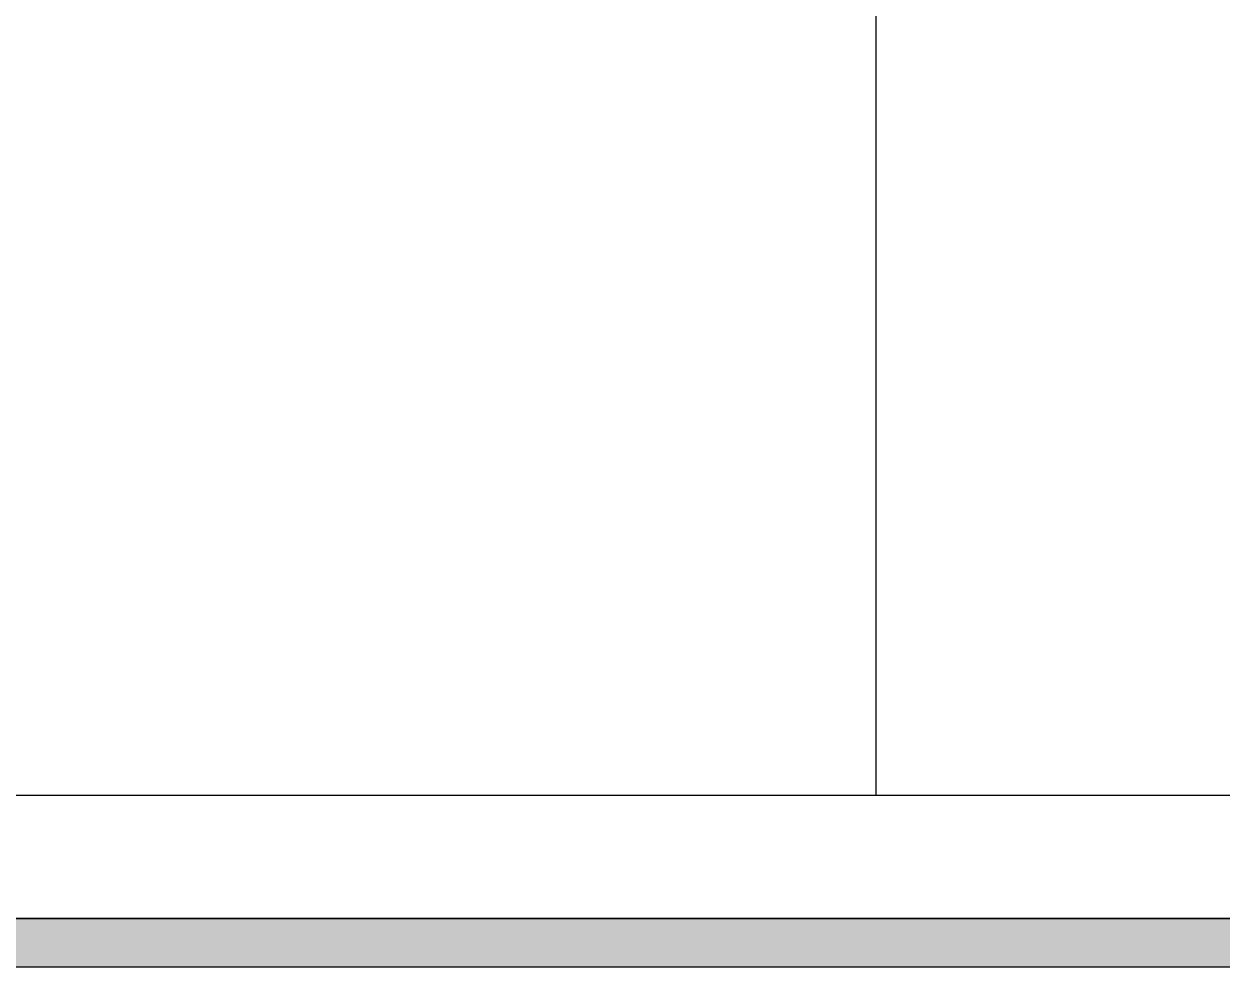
# Model space of a CAD drawing. Header units: metres. Extents: x 294 to 1101, y -498 to -355.
# Drawn here: x 571.492 to 576.438, y -471.67 to -467.775 of the extents above; entities that cross this region are included whole.
import ezdxf

# ---------------------------------------------------------------- set-up
doc = ezdxf.new("R2010")
doc.units = ezdxf.units.M
doc.layers.add('wall', color=7, linetype='Continuous', lineweight=25)

msp = doc.modelspace()

# ---------------------------------------------------------------- hatches: boundary and pattern name
at = {"layer": 'wall'}
h = msp.add_hatch(color=256, dxfattribs=at)
h.dxf.hatch_style = 1
h.paths.add_polyline_path([(583.8268, -471.47), (582.9789, -471.47), (582.7857, -471.47), (582.5925, -471.47), (582.5648, -471.47), (569.3714, -471.47), (569.3714, -471.67), (583.8268, -471.67)])

# ---------------------------------------------------------------- linework, layer by layer
for p, q in [((575.0093, -467.62), (575.0093, -470.96)), ((569.7003, -470.96), (574.0093, -470.96)), ((571.3382, -470.96), (571.8382, -470.96)), ((571.8382, -470.96), (574.5093, -470.96)), ((574.0093, -470.96), (575.0093, -470.96)), ((574.5093, -470.96), (575.0093, -470.96)), ((575.0093, -470.96), (577.0254, -470.96)), ((582.5648, -471.47), (555.2677, -471.47)), ((582.5648, -471.47), (555.2677, -471.47)), ((578.898, -471.47), (557.9677, -471.47)), ((569.2093, -471.47), (574.8093, -471.47)), ((569.7003, -471.47), (574.0093, -471.47)), ((570.4093, -471.47), (574.0093, -471.47)), ((570.6093, -471.47), (573.8093, -471.47)), ((571.3393, -471.47), (571.8752, -471.47)), ((571.4915, -471.47), (571.4933, -471.47)), ((571.4933, -471.47), (571.4944, -471.47)), ((571.4933, -471.47), (571.4944, -471.47)), ((571.4944, -471.47), (571.4951, -471.47)), ((571.4944, -471.47), (571.5206, -471.47)), ((571.4944, -471.47), (571.5037, -471.47)), ((571.4951, -471.47), (571.4968, -471.47)), ((571.4968, -471.47), (571.4986, -471.47)), ((571.4986, -471.47), (571.5003, -471.47)), ((571.5003, -471.47), (571.5021, -471.47)), ((571.5021, -471.47), (571.5037, -471.47)), ((571.5037, -471.47), (571.5054, -471.47)), ((571.5037, -471.47), (571.5222, -471.47)), ((571.5054, -471.47), (571.5069, -471.47)), ((571.5069, -471.47), (571.5084, -471.47)), ((571.5084, -471.47), (571.5099, -471.47)), ((571.5099, -471.47), (571.5113, -471.47)), ((571.5113, -471.47), (571.5126, -471.47)), ((571.5126, -471.47), (571.5138, -471.47)), ((571.5138, -471.47), (571.5149, -471.47)), ((571.5149, -471.47), (571.516, -471.47)), ((571.516, -471.47), (571.5169, -471.47)), ((571.5169, -471.47), (571.5178, -471.47)), ((571.5178, -471.47), (571.5185, -471.47)), ((571.5185, -471.47), (571.5191, -471.47)), ((571.5189, -471.47), (571.5589, -471.47)), ((571.5189, -471.47), (571.5192, -471.47)), ((571.5191, -471.47), (571.5197, -471.47)), ((571.5192, -471.47), (571.52, -471.47)), ((571.5197, -471.47), (571.5201, -471.47)), ((571.52, -471.47), (571.5211, -471.47)), ((571.5201, -471.47), (571.5204, -471.47)), ((571.5204, -471.47), (571.5205, -471.47)), ((571.5205, -471.47), (571.5206, -471.47)), ((571.5206, -471.47), (571.861, -471.47)), ((571.5211, -471.47), (571.5225, -471.47)), ((571.5222, -471.47), (571.5498, -471.47)), ((571.5225, -471.47), (571.5243, -471.47)), ((571.5243, -471.47), (571.5265, -471.47)), ((571.5265, -471.47), (571.529, -471.47)), ((571.529, -471.47), (571.5318, -471.47)), ((571.5318, -471.47), (571.535, -471.47)), ((571.535, -471.47), (571.5384, -471.47)), ((571.5384, -471.47), (571.5422, -471.47)), ((571.5387, -471.47), (571.5696, -471.47)), ((571.5422, -471.47), (571.5462, -471.47)), ((571.5462, -471.47), (571.5504, -471.47)), ((571.5498, -471.47), (571.5864, -471.47)), ((571.5504, -471.47), (571.5549, -471.47)), ((571.5529, -471.47), (571.8085, -471.47)), ((571.5549, -471.47), (571.5597, -471.47)), ((571.5589, -471.47), (571.5591, -471.47)), ((571.5591, -471.47), (571.5594, -471.47)), ((571.5594, -471.47), (571.56, -471.47)), ((571.5597, -471.47), (571.5646, -471.47)), ((571.56, -471.47), (571.5608, -471.47)), ((571.5608, -471.47), (571.5618, -471.47)), ((571.5618, -471.47), (571.563, -471.47)), ((571.563, -471.47), (571.5643, -471.47)), ((571.5643, -471.47), (571.5658, -471.47)), ((571.5646, -471.47), (571.5697, -471.47)), ((571.5658, -471.47), (571.5675, -471.47)), ((571.5675, -471.47), (571.5694, -471.47)), ((571.5694, -471.47), (571.5714, -471.47)), ((571.5697, -471.47), (571.5749, -471.47)), ((571.5714, -471.47), (571.5736, -471.47)), ((571.5736, -471.47), (571.5759, -471.47)), ((571.5749, -471.47), (571.5803, -471.47)), ((571.5759, -471.47), (571.5783, -471.47)), ((571.5783, -471.47), (571.5809, -471.47)), ((571.5803, -471.47), (571.5858, -471.47)), ((571.5809, -471.47), (571.5835, -471.47)), ((571.5835, -471.47), (571.5863, -471.47)), ((571.5858, -471.47), (571.5914, -471.47)), ((571.5863, -471.47), (571.5891, -471.47)), ((571.5864, -471.47), (571.632, -471.47)), ((571.5891, -471.47), (571.592, -471.47)), ((571.5914, -471.47), (571.597, -471.47)), ((571.592, -471.47), (571.595, -471.47)), ((571.595, -471.47), (571.598, -471.47)), ((571.597, -471.47), (571.6027, -471.47)), ((571.598, -471.47), (571.601, -471.47)), ((571.601, -471.47), (571.6041, -471.47)), ((571.6027, -471.47), (571.6084, -471.47)), ((571.6041, -471.47), (571.6072, -471.47)), ((571.6072, -471.47), (571.6102, -471.47)), ((571.6084, -471.47), (571.6141, -471.47)), ((571.6102, -471.47), (571.6133, -471.47)), ((571.6133, -471.47), (571.6163, -471.47)), ((571.6141, -471.47), (571.6197, -471.47)), ((571.6163, -471.47), (571.6193, -471.47)), ((571.6193, -471.47), (571.6222, -471.47)), ((571.6197, -471.47), (571.6253, -471.47)), ((571.6222, -471.47), (571.625, -471.47)), ((571.625, -471.47), (571.6278, -471.47)), ((571.6253, -471.47), (571.6308, -471.47)), ((571.6278, -471.47), (571.6304, -471.47)), ((571.6304, -471.47), (571.633, -471.47)), ((571.6308, -471.47), (571.6362, -471.47)), ((571.632, -471.47), (571.6536, -471.47)), ((571.633, -471.47), (571.6354, -471.47)), ((571.6354, -471.47), (571.6378, -471.47)), ((571.6362, -471.47), (571.6414, -471.47)), ((571.6378, -471.47), (571.6399, -471.47)), ((571.6399, -471.47), (571.642, -471.47)), ((571.6414, -471.47), (571.6465, -471.47)), ((571.642, -471.47), (571.6438, -471.47)), ((571.642, -471.47), (571.6728, -471.47)), ((571.6438, -471.47), (571.6456, -471.47)), ((571.6456, -471.47), (571.6471, -471.47)), ((571.6465, -471.47), (571.6515, -471.47)), ((571.6471, -471.47), (571.6485, -471.47)), ((571.6485, -471.47), (571.6497, -471.47)), ((571.6497, -471.47), (571.6507, -471.47)), ((571.6507, -471.47), (571.6515, -471.47)), ((571.6515, -471.47), (571.6562, -471.47)), ((571.6515, -471.47), (571.6521, -471.47)), ((571.6521, -471.47), (571.6525, -471.47)), ((571.6525, -471.47), (571.6527, -471.47)), ((571.6527, -471.47), (571.6926, -471.47)), ((571.6534, -471.47), (571.6536, -471.47)), ((571.6536, -471.47), (571.6645, -471.47)), ((571.6536, -471.47), (571.9094, -471.47)), ((571.6562, -471.47), (571.6607, -471.47)), ((571.6607, -471.47), (571.665, -471.47)), ((571.6644, -471.47), (571.6645, -471.47)), ((571.6645, -471.47), (571.6863, -471.47)), ((571.6645, -471.47), (571.9128, -471.47)), ((571.665, -471.47), (571.6691, -471.47)), ((571.6691, -471.47), (571.6728, -471.47)), ((571.6728, -471.47), (571.6763, -471.47)), ((571.6763, -471.47), (571.6795, -471.47)), ((571.6795, -471.47), (571.6823, -471.47)), ((571.6823, -471.47), (571.6849, -471.47)), ((571.6849, -471.47), (571.6871, -471.47)), ((571.6863, -471.47), (572.0004, -471.47)), ((571.6871, -471.47), (571.6889, -471.47)), ((571.6889, -471.47), (571.6904, -471.47)), ((571.6904, -471.47), (571.6915, -471.47)), ((571.6915, -471.47), (571.6923, -471.47)), ((571.6923, -471.47), (571.6927, -471.47)), ((571.7401, -471.47), (573.6093, -471.47)), ((571.8092, -471.47), (572.0648, -471.47)), ((571.8565, -471.47), (573.313, -471.47)), ((571.8565, -471.47), (573.6385, -471.47)), ((571.861, -471.47), (571.8805, -471.47)), ((571.861, -471.47), (572.1606, -471.47)), ((571.8741, -471.47), (571.8746, -471.47)), ((571.8746, -471.47), (571.8752, -471.47)), ((571.8752, -471.47), (572.6344, -471.47)), ((571.8805, -471.47), (571.9094, -471.47)), ((571.9094, -471.47), (571.9544, -471.47)), ((571.9094, -471.47), (571.9128, -471.47)), ((571.9128, -471.47), (571.9602, -471.47)), ((571.9128, -471.47), (571.9196, -471.47)), ((571.9544, -471.47), (572.2006, -471.47)), ((571.9558, -471.47), (572.6932, -471.47)), ((571.9602, -471.47), (572.2039, -471.47)), ((571.9972, -471.47), (571.9974, -471.47)), ((571.9974, -471.47), (571.9981, -471.47)), ((571.9981, -471.47), (571.9991, -471.47)), ((571.9991, -471.47), (572.0006, -471.47)), ((572.0004, -471.47), (572.321, -471.47)), ((572.0006, -471.47), (572.0025, -471.47)), ((572.0025, -471.47), (572.0048, -471.47)), ((572.0048, -471.47), (572.0075, -471.47)), ((572.0075, -471.47), (572.0106, -471.47)), ((572.0106, -471.47), (572.0141, -471.47)), ((572.0141, -471.47), (572.0179, -471.47)), ((572.0179, -471.47), (572.022, -471.47)), ((572.022, -471.47), (572.0265, -471.47)), ((572.0265, -471.47), (572.0313, -471.47)), ((572.0313, -471.47), (572.0363, -471.47)), ((572.0363, -471.47), (572.0417, -471.47)), ((572.0417, -471.47), (572.0472, -471.47)), ((572.0472, -471.47), (572.053, -471.47)), ((572.053, -471.47), (572.059, -471.47)), ((572.059, -471.47), (572.0651, -471.47)), ((572.0651, -471.47), (572.0713, -471.47)), ((572.0713, -471.47), (572.0777, -471.47)), ((572.0777, -471.47), (572.0842, -471.47)), ((572.0842, -471.47), (572.0907, -471.47)), ((572.0907, -471.47), (572.0972, -471.47)), ((572.0909, -471.47), (572.091, -471.47)), ((572.091, -471.47), (572.0911, -471.47)), ((572.0911, -471.47), (572.0912, -471.47)), ((572.0912, -471.47), (572.0915, -471.47)), ((572.0915, -471.47), (572.0918, -471.47)), ((572.0918, -471.47), (572.0922, -471.47)), ((572.0922, -471.47), (572.0926, -471.47)), ((572.0926, -471.47), (572.0931, -471.47)), ((572.0931, -471.47), (572.0937, -471.47)), ((572.0937, -471.47), (572.0943, -471.47)), ((572.0943, -471.47), (572.095, -471.47)), ((572.095, -471.47), (572.0957, -471.47)), ((572.0957, -471.47), (572.0965, -471.47)), ((572.0965, -471.47), (572.0973, -471.47)), ((572.0972, -471.47), (573.4076, -471.47)), ((572.0973, -471.47), (572.0982, -471.47)), ((572.0982, -471.47), (572.0991, -471.47)), ((572.0991, -471.47), (572.1001, -471.47)), ((572.1001, -471.47), (572.101, -471.47)), ((572.101, -471.47), (572.1021, -471.47)), ((572.1021, -471.47), (572.1031, -471.47)), ((572.1031, -471.47), (572.1042, -471.47)), ((572.1042, -471.47), (572.1052, -471.47)), ((572.1052, -471.47), (572.1063, -471.47)), ((572.1063, -471.47), (572.1074, -471.47)), ((572.1074, -471.47), (572.1085, -471.47)), ((572.1085, -471.47), (572.5271, -471.47)), ((572.1128, -471.47), (573.5693, -471.47)), ((572.1128, -471.47), (573.8948, -471.47)), ((572.1606, -471.47), (572.1771, -471.47)), ((572.1606, -471.47), (572.4585, -471.47)), ((572.1771, -471.47), (572.2006, -471.47)), ((572.2006, -471.47), (572.2039, -471.47)), ((572.2006, -471.47), (572.2613, -471.47)), ((572.2039, -471.47), (572.2102, -471.47)), ((572.2039, -471.47), (572.2619, -471.47)), ((572.212, -471.47), (572.9495, -471.47)), ((572.2535, -471.47), (572.2537, -471.47)), ((572.2537, -471.47), (572.2544, -471.47)), ((572.2544, -471.47), (572.2554, -471.47)), ((572.2554, -471.47), (572.2569, -471.47)), ((572.2569, -471.47), (572.2588, -471.47)), ((572.2588, -471.47), (572.2611, -471.47)), ((572.2611, -471.47), (572.2638, -471.47)), ((572.2613, -471.47), (572.4949, -471.47)), ((572.2619, -471.47), (572.4978, -471.47)), ((572.2638, -471.47), (572.2669, -471.47)), ((572.2669, -471.47), (572.2704, -471.47)), ((572.2704, -471.47), (572.2742, -471.47)), ((572.2742, -471.47), (572.2783, -471.47)), ((572.2783, -471.47), (572.2828, -471.47)), ((572.2828, -471.47), (572.2876, -471.47)), ((572.2876, -471.47), (572.2926, -471.47)), ((572.2926, -471.47), (572.298, -471.47)), ((572.298, -471.47), (572.3035, -471.47)), ((572.3035, -471.47), (572.3093, -471.47)), ((572.3093, -471.47), (572.3152, -471.47)), ((572.3152, -471.47), (572.3214, -471.47)), ((572.321, -471.47), (572.6469, -471.47)), ((572.3214, -471.47), (572.3276, -471.47)), ((572.3276, -471.47), (572.334, -471.47)), ((572.334, -471.47), (572.3405, -471.47)), ((572.3405, -471.47), (572.347, -471.47)), ((572.347, -471.47), (572.3535, -471.47)), ((572.3535, -471.47), (573.6639, -471.47)), ((572.4585, -471.47), (572.4698, -471.47)), ((572.4585, -471.47), (572.7585, -471.47)), ((572.4698, -471.47), (572.4949, -471.47)), ((572.4949, -471.47), (572.4978, -471.47)), ((572.4949, -471.47), (572.5732, -471.47)), ((572.4978, -471.47), (572.5034, -471.47)), ((572.4978, -471.47), (572.5684, -471.47)), ((572.5271, -471.47), (572.5282, -471.47)), ((572.5282, -471.47), (572.5293, -471.47)), ((572.5293, -471.47), (572.5304, -471.47)), ((572.5304, -471.47), (572.5314, -471.47)), ((572.5314, -471.47), (572.5325, -471.47)), ((572.5325, -471.47), (572.5335, -471.47)), ((572.5335, -471.47), (572.5346, -471.47)), ((572.5346, -471.47), (572.5355, -471.47)), ((572.5355, -471.47), (572.5365, -471.47)), ((572.5365, -471.47), (572.5374, -471.47)), ((572.5374, -471.47), (572.5383, -471.47)), ((572.5383, -471.47), (572.5391, -471.47)), ((572.5391, -471.47), (572.5399, -471.47)), ((572.5399, -471.47), (572.5406, -471.47)), ((572.5406, -471.47), (572.5413, -471.47)), ((572.5413, -471.47), (572.5419, -471.47)), ((572.5419, -471.47), (572.5425, -471.47)), ((572.5425, -471.47), (572.543, -471.47)), ((572.543, -471.47), (572.5434, -471.47)), ((572.5434, -471.47), (572.5438, -471.47)), ((572.5438, -471.47), (572.5441, -471.47)), ((572.5441, -471.47), (572.5444, -471.47)), ((572.5444, -471.47), (572.5445, -471.47)), ((572.5445, -471.47), (572.5446, -471.47)), ((572.5446, -471.47), (572.5447, -471.47)), ((572.5684, -471.47), (572.7936, -471.47)), ((572.5732, -471.47), (572.7908, -471.47)), ((572.6344, -471.47), (573.8093, -471.47)), ((572.6344, -471.47), (572.7789, -471.47)), ((572.6344, -471.47), (572.7829, -471.47)), ((572.6344, -471.47), (573.8093, -471.47)), ((572.6469, -471.47), (572.9767, -471.47)), ((572.6636, -471.47), (572.8123, -471.47)), ((572.6782, -471.47), (572.8251, -471.47)), ((572.7585, -471.47), (572.7687, -471.47)), ((572.7585, -471.47), (573.0585, -471.47)), ((572.7687, -471.47), (572.7908, -471.47)), ((572.7694, -471.47), (573.5415, -471.47)), ((572.7789, -471.47), (572.7829, -471.47)), ((572.7829, -471.47), (572.8337, -471.47)), ((572.7829, -471.47), (572.7865, -471.47)), ((572.7865, -471.47), (572.8337, -471.47)), ((572.7908, -471.47), (572.7936, -471.47)), ((572.7908, -471.47), (572.8887, -471.47)), ((572.7936, -471.47), (572.799, -471.47)), ((572.7936, -471.47), (572.8784, -471.47)), ((572.8123, -471.47), (572.9656, -471.47)), ((572.8251, -471.47), (572.9767, -471.47)), ((572.8337, -471.47), (572.9278, -471.47)), ((572.8337, -471.47), (572.9359, -471.47)), ((572.8784, -471.47), (573.0914, -471.47)), ((572.8887, -471.47), (573.0886, -471.47)), ((572.9149, -471.47), (572.9471, -471.47)), ((572.915, -471.47), (572.9471, -471.47)), ((572.9278, -471.47), (572.9359, -471.47)), ((572.9307, -471.47), (573.0135, -471.47)), ((572.9307, -471.47), (572.9308, -471.47)), ((572.9308, -471.47), (573.0136, -471.47)), ((572.9308, -471.47), (572.9712, -471.47)), ((572.9359, -471.47), (572.9983, -471.47)), ((572.9359, -471.47), (572.9435, -471.47)), ((572.9435, -471.47), (572.9983, -471.47)), ((572.9471, -471.47), (572.9712, -471.47)), ((572.9471, -471.47), (572.9711, -471.47)), ((572.9656, -471.47), (573.0356, -471.47)), ((572.9711, -471.47), (572.9719, -471.47)), ((572.9712, -471.47), (573.0475, -471.47)), ((572.9712, -471.47), (572.9719, -471.47)), ((572.9767, -471.47), (573.3089, -471.47)), ((572.9767, -471.47), (573.0458, -471.47)), ((572.9983, -471.47), (573.015, -471.47)), ((572.9983, -471.47), (573.015, -471.47)), ((573.0135, -471.47), (573.0387, -471.47)), ((573.0136, -471.47), (573.0388, -471.47)), ((573.015, -471.47), (573.0804, -471.47)), ((573.015, -471.47), (573.093, -471.47)), ((573.0257, -471.47), (573.7977, -471.47)), ((573.0356, -471.47), (573.123, -471.47)), ((573.0458, -471.47), (573.1322, -471.47)), ((573.0475, -471.47), (573.1679, -471.47)), ((573.0585, -471.47), (573.0681, -471.47)), ((573.0585, -471.47), (573.3585, -471.47)), ((573.0681, -471.47), (573.0886, -471.47)), ((573.0804, -471.47), (573.093, -471.47)), ((573.0886, -471.47), (573.0914, -471.47)), ((573.0886, -471.47), (573.2068, -471.47)), ((573.0914, -471.47), (573.0968, -471.47)), ((573.0914, -471.47), (573.1911, -471.47)), ((573.093, -471.47), (573.1611, -471.47)), ((573.093, -471.47), (573.1045, -471.47)), ((573.1045, -471.47), (573.1611, -471.47)), ((573.123, -471.47), (573.2837, -471.47)), ((573.1322, -471.47), (573.2911, -471.47)), ((573.1611, -471.47), (573.2363, -471.47)), ((573.1611, -471.47), (573.2533, -471.47)), ((573.1679, -471.47), (573.2229, -471.47)), ((573.1911, -471.47), (573.3895, -471.47)), ((573.2068, -471.47), (573.3884, -471.47)), ((573.2229, -471.47), (573.2916, -471.47)), ((573.228, -471.47), (573.3072, -471.47)), ((573.2363, -471.47), (573.2533, -471.47)), ((573.2426, -471.47), (573.322, -471.47)), ((573.2533, -471.47), (573.3251, -471.47)), ((573.2533, -471.47), (573.2691, -471.47)), ((573.2691, -471.47), (573.3251, -471.47)), ((573.2719, -471.47), (573.3361, -471.47)), ((573.2719, -471.47), (573.3479, -471.47)), ((573.2837, -471.47), (573.429, -471.47)), ((573.2911, -471.47), (573.4346, -471.47)), ((573.2916, -471.47), (573.4179, -471.47)), ((573.3072, -471.47), (573.3889, -471.47)), ((573.3089, -471.47), (573.382, -471.47)), ((573.313, -471.47), (573.6385, -471.47)), ((573.322, -471.47), (573.4039, -471.47)), ((573.3251, -471.47), (573.3948, -471.47)), ((573.3251, -471.47), (573.4164, -471.47)), ((573.3361, -471.47), (573.3801, -471.47)), ((573.3479, -471.47), (573.4264, -471.47)), ((573.3585, -471.47), (573.3681, -471.47)), ((573.3585, -471.47), (573.4209, -471.47)), ((573.3592, -471.47), (573.5415, -471.47)), ((573.3681, -471.47), (573.3884, -471.47)), ((573.3801, -471.47), (573.3826, -471.47)), ((573.382, -471.47), (573.6423, -471.47)), ((573.3826, -471.47), (573.387, -471.47)), ((573.387, -471.47), (573.3892, -471.47)), ((573.3884, -471.47), (573.3892, -471.47)), ((573.3884, -471.47), (573.3922, -471.47)), ((573.3889, -471.47), (573.4314, -471.47)), ((573.3892, -471.47), (573.3913, -471.47)), ((573.3892, -471.47), (573.39, -471.47)), ((573.3895, -471.47), (573.3913, -471.47)), ((573.39, -471.47), (573.4109, -471.47)), ((573.3913, -471.47), (573.505, -471.47)), ((573.3913, -471.47), (573.3969, -471.47)), ((573.3922, -471.47), (573.5262, -471.47)), ((573.3948, -471.47), (573.4164, -471.47)), ((573.4039, -471.47), (573.4417, -471.47)), ((573.4076, -471.47), (573.4142, -471.47)), ((573.4109, -471.47), (573.4211, -471.47)), ((573.4142, -471.47), (573.4207, -471.47)), ((573.4164, -471.47), (573.4177, -471.47)), ((573.4164, -471.47), (573.4177, -471.47)), ((573.4177, -471.47), (573.4905, -471.47)), ((573.4177, -471.47), (573.4363, -471.47)), ((573.4179, -471.47), (573.532, -471.47)), ((573.4207, -471.47), (573.4271, -471.47)), ((573.4209, -471.47), (573.6602, -471.47)), ((573.4264, -471.47), (573.4851, -471.47)), ((573.4271, -471.47), (573.4335, -471.47)), ((573.429, -471.47), (573.4472, -471.47)), ((573.4314, -471.47), (573.4726, -471.47)), ((573.4335, -471.47), (573.4398, -471.47)), ((573.4346, -471.47), (573.4526, -471.47)), ((573.4363, -471.47), (573.4905, -471.47)), ((573.4398, -471.47), (573.4459, -471.47)), ((573.4417, -471.47), (573.488, -471.47)), ((573.4459, -471.47), (573.4519, -471.47)), ((573.4472, -471.47), (573.6126, -471.47)), ((573.4519, -471.47), (573.4576, -471.47)), ((573.4526, -471.47), (573.6161, -471.47)), ((573.4576, -471.47), (573.4632, -471.47)), ((573.462, -471.47), (573.4851, -471.47)), ((573.4632, -471.47), (573.4685, -471.47)), ((573.4685, -471.47), (573.4736, -471.47)), ((573.4726, -471.47), (573.5582, -471.47)), ((573.4736, -471.47), (573.4783, -471.47)), ((573.4783, -471.47), (573.4828, -471.47)), ((573.4828, -471.47), (573.487, -471.47)), ((573.4851, -471.47), (573.524, -471.47)), ((573.4851, -471.47), (573.5069, -471.47)), ((573.487, -471.47), (573.4908, -471.47)), ((573.488, -471.47), (573.5738, -471.47)), ((573.4905, -471.47), (573.5553, -471.47)), ((573.4905, -471.47), (573.5814, -471.47)), ((573.4908, -471.47), (573.4942, -471.47)), ((573.4942, -471.47), (573.4973, -471.47)), ((573.4973, -471.47), (573.5, -471.47)), ((573.5, -471.47), (573.5023, -471.47)), ((573.5023, -471.47), (573.5042, -471.47)), ((573.5042, -471.47), (573.5057, -471.47)), ((573.505, -471.47), (573.693, -471.47)), ((573.5057, -471.47), (573.5068, -471.47)), ((573.5068, -471.47), (573.5074, -471.47)), ((573.5069, -471.47), (573.524, -471.47)), ((573.5074, -471.47), (573.5076, -471.47)), ((573.524, -471.47), (573.5415, -471.47)), ((573.524, -471.47), (573.5661, -471.47)), ((573.5262, -471.47), (573.6897, -471.47)), ((573.532, -471.47), (573.5463, -471.47)), ((573.5415, -471.47), (573.5661, -471.47)), ((573.5463, -471.47), (573.6762, -471.47)), ((573.5553, -471.47), (573.5814, -471.47)), ((573.5582, -471.47), (573.6452, -471.47)), ((573.5661, -471.47), (573.6056, -471.47)), ((573.5661, -471.47), (573.5892, -471.47)), ((573.5693, -471.47), (573.8948, -471.47)), ((573.5738, -471.47), (573.6523, -471.47)), ((573.5814, -471.47), (573.6571, -471.47)), ((573.5814, -471.47), (573.6056, -471.47)), ((573.5892, -471.47), (573.6056, -471.47)), ((573.6056, -471.47), (573.6571, -471.47)), ((573.6056, -471.47), (573.6225, -471.47)), ((573.6056, -471.47), (573.6485, -471.47)), ((573.6093, -471.47), (574.8093, -471.47)), ((573.6093, -471.47), (574.8093, -471.47)), ((573.6126, -471.47), (573.7793, -471.47)), ((573.6155, -471.47), (573.7977, -471.47)), ((573.6161, -471.47), (573.7808, -471.47)), ((573.6225, -471.47), (573.6485, -471.47)), ((573.6423, -471.47), (573.9753, -471.47)), ((573.6452, -471.47), (573.6466, -471.47)), ((573.6466, -471.47), (573.7332, -471.47)), ((573.6485, -471.47), (573.6885, -471.47)), ((573.6485, -471.47), (573.6728, -471.47)), ((573.6523, -471.47), (573.6611, -471.47)), ((573.6571, -471.47), (573.7171, -471.47)), ((573.6571, -471.47), (573.7479, -471.47)), ((573.6602, -471.47), (573.6733, -471.47)), ((573.6602, -471.47), (573.9604, -471.47)), ((573.6611, -471.47), (573.7495, -471.47)), ((573.6639, -471.47), (573.6705, -471.47)), ((573.6705, -471.47), (573.677, -471.47)), ((573.6717, -471.47), (573.9272, -471.47)), ((573.6728, -471.47), (573.6885, -471.47)), ((573.6733, -471.47), (573.6897, -471.47)), ((573.6762, -471.47), (573.8071, -471.47)), ((573.677, -471.47), (573.6834, -471.47)), ((573.6834, -471.47), (573.6898, -471.47)), ((573.6885, -471.47), (573.7047, -471.47)), ((573.6885, -471.47), (573.7319, -471.47)), ((573.6897, -471.47), (573.693, -471.47)), ((573.6897, -471.47), (573.8458, -471.47)), ((573.6898, -471.47), (573.6961, -471.47)), ((573.693, -471.47), (573.6994, -471.47)), ((573.693, -471.47), (573.8192, -471.47)), ((573.6961, -471.47), (573.7022, -471.47)), ((573.7022, -471.47), (573.7081, -471.47)), ((573.7047, -471.47), (573.7319, -471.47)), ((573.7081, -471.47), (573.7139, -471.47)), ((573.7139, -471.47), (573.7195, -471.47)), ((573.7171, -471.47), (573.7479, -471.47)), ((573.7195, -471.47), (573.7248, -471.47)), ((573.7248, -471.47), (573.7299, -471.47)), ((573.7299, -471.47), (573.7346, -471.47)), ((573.7319, -471.47), (573.7724, -471.47)), ((573.7319, -471.47), (573.7575, -471.47)), ((573.7332, -471.47), (573.822, -471.47)), ((573.7346, -471.47), (573.7391, -471.47)), ((573.7391, -471.47), (573.7433, -471.47)), ((573.7433, -471.47), (573.7471, -471.47)), ((573.7471, -471.47), (573.7505, -471.47)), ((573.7479, -471.47), (573.8245, -471.47)), ((573.7479, -471.47), (573.7762, -471.47)), ((573.7495, -471.47), (573.8385, -471.47)), ((573.7505, -471.47), (573.7536, -471.47)), ((573.7536, -471.47), (573.7563, -471.47)), ((573.7563, -471.47), (573.7586, -471.47)), ((573.7575, -471.47), (573.7724, -471.47)), ((573.7586, -471.47), (573.7605, -471.47)), ((573.7605, -471.47), (573.762, -471.47)), ((573.762, -471.47), (573.7631, -471.47)), ((573.7631, -471.47), (573.7637, -471.47)), ((573.7637, -471.47), (573.7639, -471.47)), ((573.7724, -471.47), (573.7877, -471.47)), ((573.7724, -471.47), (573.8162, -471.47)), ((573.7762, -471.47), (573.8245, -471.47)), ((573.7793, -471.47), (573.835, -471.47)), ((573.7808, -471.47), (573.8359, -471.47)), ((573.7877, -471.47), (573.8162, -471.47)), ((573.8071, -471.47), (573.8509, -471.47)), ((573.8093, -471.47), (575.0093, -471.47)), ((573.8093, -471.47), (574.8093, -471.47)), ((573.8093, -471.47), (574.8093, -471.47)), ((573.8162, -471.47), (573.8568, -471.47)), ((573.8162, -471.47), (573.8428, -471.47)), ((573.8192, -471.47), (573.9979, -471.47)), ((573.822, -471.47), (573.8687, -471.47)), ((573.8245, -471.47), (573.8333, -471.47)), ((573.8245, -471.47), (573.8333, -471.47)), ((573.8333, -471.47), (573.8797, -471.47)), ((573.8333, -471.47), (573.915, -471.47)), ((573.835, -471.47), (573.9465, -471.47)), ((573.8359, -471.47), (573.9461, -471.47)), ((573.8385, -471.47), (573.8696, -471.47)), ((573.8428, -471.47), (573.8568, -471.47)), ((573.8458, -471.47), (573.9942, -471.47)), ((573.8509, -471.47), (573.9385, -471.47)), ((573.8568, -471.47), (573.8713, -471.47)), ((573.8568, -471.47), (573.9008, -471.47)), ((573.8687, -471.47), (573.9111, -471.47)), ((573.8696, -471.47), (573.9279, -471.47)), ((573.8713, -471.47), (573.9008, -471.47)), ((573.8797, -471.47), (573.915, -471.47)), ((573.9008, -471.47), (573.9414, -471.47)), ((573.9008, -471.47), (573.9284, -471.47)), ((573.9111, -471.47), (574.0002, -471.47)), ((573.915, -471.47), (573.9921, -471.47)), ((573.915, -471.47), (573.9474, -471.47)), ((573.9279, -471.47), (574.1835, -471.47)), ((573.9279, -471.47), (574.0171, -471.47)), ((573.9284, -471.47), (573.9414, -471.47)), ((573.9385, -471.47), (574.0698, -471.47)), ((573.9414, -471.47), (573.955, -471.47)), ((573.9414, -471.47), (573.9855, -471.47)), ((573.9461, -471.47), (574.1112, -471.47)), ((573.9465, -471.47), (574.1136, -471.47)), ((573.9474, -471.47), (573.9921, -471.47)), ((573.955, -471.47), (573.9855, -471.47)), ((573.9604, -471.47), (573.9753, -471.47)), ((573.9604, -471.47), (574.2585, -471.47)), ((573.9753, -471.47), (573.9942, -471.47)), ((573.9753, -471.47), (574.3066, -471.47)), ((573.9855, -471.47), (574.0259, -471.47)), ((573.9855, -471.47), (574.0139, -471.47)), ((573.9921, -471.47), (574.0424, -471.47)), ((573.9921, -471.47), (574.0821, -471.47)), ((573.9942, -471.47), (573.9979, -471.47)), ((573.9942, -471.47), (574.1644, -471.47)), ((573.9979, -471.47), (574.1325, -471.47)), ((573.9979, -471.47), (574.0051, -471.47)), ((574.0002, -471.47), (574.089, -471.47)), ((574.0093, -471.47), (575.0093, -471.47)), ((574.0093, -471.47), (575.0093, -471.47)), ((574.0139, -471.47), (574.0259, -471.47)), ((574.0171, -471.47), (574.0878, -471.47)), ((574.0259, -471.47), (574.0385, -471.47)), ((574.0259, -471.47), (574.0699, -471.47)), ((574.0385, -471.47), (574.0699, -471.47)), ((574.0424, -471.47), (574.0821, -471.47)), ((574.0698, -471.47), (574.1713, -471.47)), ((574.0699, -471.47), (574.11, -471.47)), ((574.0699, -471.47), (574.0989, -471.47)), ((574.0801, -471.47), (574.0878, -471.47)), ((574.0801, -471.47), (574.0878, -471.47)), ((574.0821, -471.47), (574.1592, -471.47)), ((574.0821, -471.47), (574.1184, -471.47)), ((574.0878, -471.47), (574.0918, -471.47)), ((574.0878, -471.47), (574.0918, -471.47)), ((574.0878, -471.47), (574.1059, -471.47)), ((574.089, -471.47), (574.0918, -471.47)), ((574.0918, -471.47), (574.1713, -471.47)), ((574.0918, -471.47), (574.1714, -471.47)), ((574.0918, -471.47), (574.177, -471.47)), ((574.0989, -471.47), (574.11, -471.47)), ((574.1059, -471.47), (574.1939, -471.47)), ((574.11, -471.47), (574.1536, -471.47)), ((574.11, -471.47), (574.1215, -471.47)), ((574.1112, -471.47), (574.2389, -471.47)), ((574.1136, -471.47), (574.2428, -471.47)), ((574.1184, -471.47), (574.1592, -471.47)), ((574.1215, -471.47), (574.1536, -471.47)), ((574.1325, -471.47), (574.3063, -471.47)), ((574.1536, -471.47), (574.1931, -471.47)), ((574.1536, -471.47), (574.1831, -471.47)), ((574.1592, -471.47), (574.2486, -471.47)), ((574.1592, -471.47), (574.2046, -471.47)), ((574.1644, -471.47), (574.3018, -471.47)), ((574.1713, -471.47), (574.2389, -471.47)), ((574.1713, -471.47), (574.2004, -471.47)), ((574.1714, -471.47), (574.2389, -471.47)), ((574.177, -471.47), (574.2639, -471.47)), ((574.1831, -471.47), (574.1931, -471.47)), ((574.1931, -471.47), (574.2363, -471.47)), ((574.1931, -471.47), (574.2036, -471.47)), ((574.1939, -471.47), (574.2806, -471.47)), ((574.2004, -471.47), (574.3297, -471.47)), ((574.2036, -471.47), (574.2363, -471.47)), ((574.2046, -471.47), (574.2486, -471.47)), ((574.2363, -471.47), (574.2751, -471.47)), ((574.2363, -471.47), (574.2662, -471.47)), ((574.2389, -471.47), (574.2428, -471.47)), ((574.2389, -471.47), (574.2429, -471.47)), ((574.2389, -471.47), (574.2754, -471.47)), ((574.2428, -471.47), (574.2507, -471.47)), ((574.2428, -471.47), (574.2798, -471.47)), ((574.2429, -471.47), (574.2507, -471.47)), ((574.2486, -471.47), (574.2507, -471.47)), ((574.2486, -471.47), (574.2507, -471.47)), ((574.2507, -471.47), (574.2508, -471.47)), ((574.2507, -471.47), (574.3251, -471.47)), ((574.2507, -471.47), (574.2508, -471.47)), ((574.2507, -471.47), (574.2885, -471.47)), ((574.2585, -471.47), (574.2648, -471.47)), ((574.2585, -471.47), (574.56, -471.47)), ((574.2639, -471.47), (574.3101, -471.47)), ((574.2648, -471.47), (574.2837, -471.47)), ((574.2662, -471.47), (574.2751, -471.47)), ((574.2751, -471.47), (574.3177, -471.47)), ((574.2751, -471.47), (574.2845, -471.47)), ((574.2754, -471.47), (574.4381, -471.47)), ((574.2798, -471.47), (574.4444, -471.47)), ((574.2806, -471.47), (574.3015, -471.47)), ((574.2837, -471.47), (574.3018, -471.47)), ((574.2845, -471.47), (574.3015, -471.47)), ((574.2845, -471.47), (574.3015, -471.47)), ((574.2845, -471.47), (574.3177, -471.47)), ((574.2885, -471.47), (574.3251, -471.47)), ((574.3015, -471.47), (574.3101, -471.47)), ((574.3015, -471.47), (574.3101, -471.47)), ((574.3015, -471.47), (574.3658, -471.47)), ((574.3018, -471.47), (574.3063, -471.47)), ((574.3018, -471.47), (574.4807, -471.47)), ((574.3063, -471.47), (574.4438, -471.47)), ((574.3063, -471.47), (574.3151, -471.47)), ((574.3066, -471.47), (574.6348, -471.47)), ((574.3101, -471.47), (574.485, -471.47)), ((574.3101, -471.47), (574.3494, -471.47)), ((574.3101, -471.47), (574.4851, -471.47)), ((574.3177, -471.47), (574.3556, -471.47)), ((574.3177, -471.47), (574.3478, -471.47)), ((574.3251, -471.47), (574.3657, -471.47)), ((574.3251, -471.47), (574.4138, -471.47)), ((574.3297, -471.47), (574.4572, -471.47)), ((574.3478, -471.47), (574.3556, -471.47)), ((574.3494, -471.47), (574.4331, -471.47)), ((574.3556, -471.47), (574.3974, -471.47)), ((574.3556, -471.47), (574.3638, -471.47)), ((574.3638, -471.47), (574.3974, -471.47)), ((574.3657, -471.47), (574.4138, -471.47)), ((574.3658, -471.47), (574.449, -471.47)), ((574.3974, -471.47), (574.4342, -471.47)), ((574.3974, -471.47), (574.4274, -471.47)), ((574.4138, -471.47), (574.4893, -471.47)), ((574.4138, -471.47), (574.457, -471.47)), ((574.4274, -471.47), (574.4342, -471.47)), ((574.4331, -471.47), (574.5147, -471.47)), ((574.4342, -471.47), (574.4751, -471.47)), ((574.4342, -471.47), (574.4414, -471.47)), ((574.4381, -471.47), (574.5985, -471.47)), ((574.4414, -471.47), (574.4751, -471.47)), ((574.4438, -471.47), (574.6205, -471.47)), ((574.4444, -471.47), (574.6067, -471.47)), ((574.449, -471.47), (574.5052, -471.47)), ((574.457, -471.47), (574.4893, -471.47)), ((574.4572, -471.47), (574.485, -471.47)), ((574.4751, -471.47), (574.5106, -471.47)), ((574.4751, -471.47), (574.5049, -471.47)), ((574.4793, -471.47), (574.5052, -471.47)), ((574.4793, -471.47), (574.5052, -471.47)), ((574.4807, -471.47), (574.6148, -471.47)), ((574.485, -471.47), (574.6335, -471.47)), ((574.485, -471.47), (574.5824, -471.47)), ((574.4851, -471.47), (574.6336, -471.47)), ((574.4893, -471.47), (574.577, -471.47)), ((574.4893, -471.47), (574.525, -471.47)), ((574.5049, -471.47), (574.5106, -471.47)), ((574.5052, -471.47), (574.5185, -471.47)), ((574.5052, -471.47), (574.5185, -471.47)), ((574.5052, -471.47), (574.5299, -471.47)), ((574.5106, -471.47), (574.5506, -471.47)), ((574.5106, -471.47), (574.5167, -471.47)), ((574.5147, -471.47), (574.5185, -471.47)), ((574.5167, -471.47), (574.5506, -471.47)), ((574.5185, -471.47), (574.7839, -471.47)), ((574.5185, -471.47), (574.784, -471.47)), ((574.5185, -471.47), (574.5938, -471.47)), ((574.525, -471.47), (574.577, -471.47)), ((574.5299, -471.47), (574.6081, -471.47)), ((574.5506, -471.47), (574.5845, -471.47)), ((574.5506, -471.47), (574.5797, -471.47)), ((574.56, -471.47), (574.572, -471.47)), ((574.56, -471.47), (574.8138, -471.47)), ((574.572, -471.47), (574.5958, -471.47)), ((574.577, -471.47), (574.6511, -471.47)), ((574.577, -471.47), (574.6231, -471.47)), ((574.5797, -471.47), (574.5845, -471.47)), ((574.5824, -471.47), (574.7047, -471.47)), ((574.5845, -471.47), (574.6234, -471.47)), ((574.5845, -471.47), (574.5895, -471.47)), ((574.5895, -471.47), (574.6234, -471.47)), ((574.5938, -471.47), (574.6701, -471.47)), ((574.5958, -471.47), (574.6148, -471.47)), ((574.5985, -471.47), (574.6335, -471.47)), ((574.6067, -471.47), (574.6421, -471.47)), ((574.6081, -471.47), (574.6834, -471.47)), ((574.6148, -471.47), (574.6205, -471.47)), ((574.6148, -471.47), (574.7936, -471.47)), ((574.6205, -471.47), (574.6315, -471.47)), ((574.6205, -471.47), (574.7518, -471.47)), ((574.6231, -471.47), (574.6511, -471.47)), ((574.6234, -471.47), (574.6556, -471.47)), ((574.6234, -471.47), (574.6518, -471.47)), ((574.6335, -471.47), (574.6421, -471.47)), ((574.6335, -471.47), (574.756, -471.47)), ((574.6336, -471.47), (574.6422, -471.47)), ((574.6348, -471.47), (574.9585, -471.47)), ((574.6421, -471.47), (574.6593, -471.47)), ((574.6421, -471.47), (574.7661, -471.47)), ((574.6422, -471.47), (574.6594, -471.47)), ((574.6511, -471.47), (574.6593, -471.47)), ((574.6511, -471.47), (574.6594, -471.47)), ((574.6518, -471.47), (574.6556, -471.47)), ((574.6556, -471.47), (574.6934, -471.47)), ((574.6556, -471.47), (574.6596, -471.47)), ((574.6593, -471.47), (574.6594, -471.47)), ((574.6593, -471.47), (574.7377, -471.47)), ((574.6594, -471.47), (574.6596, -471.47)), ((574.6594, -471.47), (574.6596, -471.47)), ((574.6594, -471.47), (574.6819, -471.47)), ((574.6596, -471.47), (574.6938, -471.47)), ((574.6596, -471.47), (574.6938, -471.47)), ((574.6596, -471.47), (574.6934, -471.47)), ((574.6701, -471.47), (574.7108, -471.47)), ((574.6819, -471.47), (574.7377, -471.47)), ((574.6834, -471.47), (574.6938, -471.47)), ((574.6934, -471.47), (574.7235, -471.47)), ((574.6934, -471.47), (574.7206, -471.47)), ((574.6938, -471.47), (574.7108, -471.47)), ((574.6938, -471.47), (574.7108, -471.47)), ((574.6938, -471.47), (574.7554, -471.47)), ((574.7047, -471.47), (574.7839, -471.47)), ((574.7108, -471.47), (575.0608, -471.47)), ((574.7108, -471.47), (575.0609, -471.47)), ((574.7108, -471.47), (574.7433, -471.47)), ((574.7206, -471.47), (574.7235, -471.47)), ((574.7235, -471.47), (574.7605, -471.47)), ((574.7235, -471.47), (574.7266, -471.47)), ((574.7266, -471.47), (574.7605, -471.47)), ((574.7377, -471.47), (574.8099, -471.47)), ((574.7377, -471.47), (574.7862, -471.47)), ((574.7433, -471.47), (574.8131, -471.47)), ((574.7518, -471.47), (574.944, -471.47)), ((574.7554, -471.47), (574.8238, -471.47)), ((574.756, -471.47), (574.9098, -471.47)), ((574.7605, -471.47), (574.788, -471.47)), ((574.7605, -471.47), (574.786, -471.47)), ((574.7661, -471.47), (574.9217, -471.47)), ((574.7839, -471.47), (575.0095, -471.47)), ((574.7839, -471.47), (574.8236, -471.47)), ((574.784, -471.47), (575.0096, -471.47)), ((574.786, -471.47), (574.788, -471.47)), ((574.7862, -471.47), (574.8099, -471.47)), ((574.788, -471.47), (574.8246, -471.47)), ((574.788, -471.47), (574.7902, -471.47)), ((574.7902, -471.47), (574.8246, -471.47)), ((574.791, -471.47), (574.8138, -471.47)), ((574.7911, -471.47), (574.8138, -471.47)), ((574.7936, -471.47), (574.9366, -471.47)), ((574.8093, -471.47), (574.9093, -471.47)), ((574.8093, -471.47), (574.9093, -471.47)), ((574.8099, -471.47), (574.8952, -471.47)), ((574.8099, -471.47), (574.8358, -471.47)), ((574.8131, -471.47), (574.8793, -471.47)), ((574.8138, -471.47), (574.8585, -471.47)), ((574.8207, -471.47), (574.862, -471.47)), ((574.8207, -471.47), (574.862, -471.47)), ((574.8236, -471.47), (574.9385, -471.47)), ((574.8238, -471.47), (574.862, -471.47)), ((574.8246, -471.47), (574.8489, -471.47)), ((574.8246, -471.47), (574.8476, -471.47)), ((574.8358, -471.47), (574.8952, -471.47)), ((574.8476, -471.47), (574.8489, -471.47)), ((574.8489, -471.47), (574.8502, -471.47)), ((574.8489, -471.47), (574.8869, -471.47)), ((574.8502, -471.47), (574.8869, -471.47)), ((574.8585, -471.47), (574.8648, -471.47)), ((574.862, -471.47), (574.8833, -471.47)), ((574.862, -471.47), (574.8833, -471.47)), ((574.862, -471.47), (574.8883, -471.47)), ((574.8648, -471.47), (574.8836, -471.47)), ((574.8793, -471.47), (574.8833, -471.47)), ((574.8833, -471.47), (575.3077, -471.47)), ((574.8833, -471.47), (575.3078, -471.47)), ((574.8833, -471.47), (574.9415, -471.47)), ((574.8836, -471.47), (574.9149, -471.47)), ((574.8869, -471.47), (574.9058, -471.47)), ((574.8869, -471.47), (574.9052, -471.47)), ((574.8883, -471.47), (574.9485, -471.47)), ((574.8952, -471.47), (574.9649, -471.47)), ((574.8952, -471.47), (574.9455, -471.47)), ((574.9052, -471.47), (574.9058, -471.47)), ((574.9058, -471.47), (574.9585, -471.47)), ((574.9058, -471.47), (574.9064, -471.47)), ((574.9064, -471.47), (574.9585, -471.47)), ((574.9093, -471.47), (575.0093, -471.47)), ((574.9093, -471.47), (575.0093, -471.47)), ((574.9098, -471.47), (575.0095, -471.47)), ((574.9149, -471.47), (574.9366, -471.47)), ((574.9217, -471.47), (575.0226, -471.47)), ((574.9366, -471.47), (574.944, -471.47)), ((574.9366, -471.47), (575.102, -471.47)), ((574.9385, -471.47), (575.0491, -471.47)), ((574.9415, -471.47), (574.9995, -471.47)), ((574.944, -471.47), (575.0556, -471.47)), ((574.944, -471.47), (574.9585, -471.47)), ((574.9455, -471.47), (574.9649, -471.47)), ((574.9485, -471.47), (575.0044, -471.47)), ((574.9585, -471.47), (575.0066, -471.47)), ((574.9585, -471.47), (575.0066, -471.47)), ((574.9649, -471.47), (575.0487, -471.47)), ((574.9649, -471.47), (574.9861, -471.47)), ((574.9861, -471.47), (575.0487, -471.47)), ((574.9995, -471.47), (575.0302, -471.47)), ((575.0044, -471.47), (575.0066, -471.47)), ((575.0066, -471.47), (575.0302, -471.47)), ((575.0066, -471.47), (575.0302, -471.47)), ((575.0066, -471.47), (575.0556, -471.47)), ((575.0093, -471.47), (576.8254, -471.47)), ((575.0093, -471.47), (576.9254, -471.47)), ((575.0093, -471.47), (577.0254, -471.47)), ((575.0093, -471.47), (576.8254, -471.47)), ((575.0093, -471.47), (576.2093, -471.47)), ((575.0093, -471.47), (576.2093, -471.47)), ((575.0093, -471.47), (577.0254, -471.47)), ((575.0093, -471.47), (577.0254, -471.47)), ((575.0095, -471.47), (575.0226, -471.47)), ((575.0095, -471.47), (575.0594, -471.47)), ((575.0096, -471.47), (575.0227, -471.47)), ((575.0226, -471.47), (575.0731, -471.47)), ((575.0226, -471.47), (575.0487, -471.47)), ((575.0227, -471.47), (575.0488, -471.47)), ((575.0302, -471.47), (575.4981, -471.47)), ((575.0302, -471.47), (575.0531, -471.47)), ((575.0302, -471.47), (575.4981, -471.47)), ((575.0487, -471.47), (575.0493, -471.47)), ((575.0487, -471.47), (575.049, -471.47)), ((575.0488, -471.47), (575.0493, -471.47)), ((575.049, -471.47), (575.1156, -471.47)), ((575.049, -471.47), (575.1004, -471.47)), ((575.0491, -471.47), (575.0608, -471.47)), ((575.0531, -471.47), (575.102, -471.47)), ((575.0594, -471.47), (575.204, -471.47)), ((575.0608, -471.47), (575.3579, -471.47)), ((575.0608, -471.47), (575.1548, -471.47)), ((575.0609, -471.47), (575.3579, -471.47)), ((575.0731, -471.47), (575.2194, -471.47)), ((575.1004, -471.47), (575.1156, -471.47)), ((575.1156, -471.47), (575.1323, -471.47)), ((575.1156, -471.47), (575.1989, -471.47)), ((575.1323, -471.47), (575.1989, -471.47)), ((575.1548, -471.47), (575.2551, -471.47)), ((575.1989, -471.47), (575.2614, -471.47)), ((575.1989, -471.47), (575.2502, -471.47)), ((575.204, -471.47), (575.3431, -471.47)), ((575.2194, -471.47), (575.3602, -471.47)), ((575.2502, -471.47), (575.2614, -471.47)), ((575.2551, -471.47), (575.3077, -471.47)), ((575.2614, -471.47), (575.3447, -471.47)), ((575.2614, -471.47), (575.2737, -471.47)), ((575.2737, -471.47), (575.3447, -471.47)), ((575.3077, -471.47), (575.6684, -471.47)), ((575.3077, -471.47), (575.3497, -471.47)), ((575.3078, -471.47), (575.6685, -471.47)), ((575.3431, -471.47), (575.3579, -471.47)), ((575.3447, -471.47), (575.4016, -471.47)), ((575.3447, -471.47), (575.3942, -471.47)), ((575.3497, -471.47), (575.4381, -471.47)), ((575.3579, -471.47), (575.3752, -471.47)), ((575.3579, -471.47), (575.3751, -471.47)), ((575.3579, -471.47), (575.4761, -471.47)), ((575.3602, -471.47), (575.3751, -471.47)), ((575.3751, -471.47), (575.4095, -471.47)), ((575.3751, -471.47), (575.4947, -471.47)), ((575.3752, -471.47), (575.4096, -471.47)), ((575.3942, -471.47), (575.4016, -471.47)), ((575.4016, -471.47), (575.4095, -471.47)), ((575.4016, -471.47), (575.4098, -471.47)), ((575.4095, -471.47), (575.4098, -471.47)), ((575.4095, -471.47), (575.5319, -471.47)), ((575.4096, -471.47), (575.4099, -471.47)), ((575.4381, -471.47), (575.503, -471.47)), ((575.4761, -471.47), (575.6023, -471.47)), ((575.4927, -471.47), (575.4928, -471.47)), ((575.4927, -471.47), (575.4928, -471.47)), ((575.4928, -471.47), (575.4929, -471.47)), ((575.4928, -471.47), (575.4929, -471.47)), ((575.4929, -471.47), (575.4932, -471.47)), ((575.4929, -471.47), (575.4932, -471.47)), ((575.4932, -471.47), (575.4936, -471.47)), ((575.4932, -471.47), (575.4936, -471.47)), ((575.4936, -471.47), (575.4941, -471.47)), ((575.4936, -471.47), (575.4942, -471.47)), ((575.4941, -471.47), (575.4948, -471.47)), ((575.4942, -471.47), (575.4948, -471.47)), ((575.4947, -471.47), (575.6224, -471.47)), ((575.4948, -471.47), (575.4955, -471.47)), ((575.4948, -471.47), (575.4955, -471.47)), ((575.4955, -471.47), (575.4964, -471.47)), ((575.4955, -471.47), (575.4964, -471.47)), ((575.4964, -471.47), (575.4973, -471.47)), ((575.4964, -471.47), (575.4973, -471.47)), ((575.4973, -471.47), (575.4983, -471.47)), ((575.4973, -471.47), (575.4981, -471.47)), ((575.4981, -471.47), (575.52, -471.47)), ((575.4981, -471.47), (575.52, -471.47)), ((575.4981, -471.47), (575.4984, -471.47)), ((575.4983, -471.47), (575.4995, -471.47)), ((575.4984, -471.47), (575.4995, -471.47)), ((575.4995, -471.47), (575.5007, -471.47)), ((575.4995, -471.47), (575.5007, -471.47)), ((575.5007, -471.47), (575.502, -471.47)), ((575.5007, -471.47), (575.502, -471.47)), ((575.502, -471.47), (575.503, -471.47)), ((575.502, -471.47), (575.5034, -471.47)), ((575.503, -471.47), (575.52, -471.47)), ((575.503, -471.47), (575.5034, -471.47)), ((575.5034, -471.47), (575.5048, -471.47)), ((575.5034, -471.47), (575.5048, -471.47)), ((575.5048, -471.47), (575.5064, -471.47)), ((575.5048, -471.47), (575.5064, -471.47)), ((575.5064, -471.47), (575.5079, -471.47)), ((575.5064, -471.47), (575.5079, -471.47)), ((575.5079, -471.47), (575.5096, -471.47)), ((575.5079, -471.47), (575.5096, -471.47)), ((575.5096, -471.47), (575.5112, -471.47)), ((575.5096, -471.47), (575.5112, -471.47)), ((575.5112, -471.47), (575.5129, -471.47)), ((575.5112, -471.47), (575.513, -471.47)), ((575.5129, -471.47), (575.5147, -471.47)), ((575.513, -471.47), (575.5147, -471.47)), ((575.5147, -471.47), (575.5164, -471.47)), ((575.5147, -471.47), (575.5165, -471.47)), ((575.5164, -471.47), (575.5182, -471.47)), ((575.5165, -471.47), (575.5182, -471.47)), ((575.5182, -471.47), (575.52, -471.47)), ((575.5182, -471.47), (575.52, -471.47)), ((575.52, -471.47), (575.5218, -471.47)), ((575.52, -471.47), (575.5218, -471.47)), ((575.52, -471.47), (575.5419, -471.47)), ((575.52, -471.47), (575.5419, -471.47)), ((575.5218, -471.47), (575.5236, -471.47)), ((575.5218, -471.47), (575.5236, -471.47)), ((575.5236, -471.47), (575.5253, -471.47)), ((575.5236, -471.47), (575.5254, -471.47)), ((575.5253, -471.47), (575.5271, -471.47)), ((575.5254, -471.47), (575.5271, -471.47)), ((575.5271, -471.47), (575.5288, -471.47)), ((575.5271, -471.47), (575.5288, -471.47)), ((575.5288, -471.47), (575.5305, -471.47)), ((575.5288, -471.47), (575.5305, -471.47)), ((575.5305, -471.47), (575.5321, -471.47)), ((575.5305, -471.47), (575.5321, -471.47)), ((575.5319, -471.47), (575.6626, -471.47)), ((575.5321, -471.47), (575.5337, -471.47)), ((575.5321, -471.47), (575.5337, -471.47)), ((575.5337, -471.47), (575.5352, -471.47)), ((575.5337, -471.47), (575.5352, -471.47)), ((575.5352, -471.47), (575.5366, -471.47)), ((575.5352, -471.47), (575.5367, -471.47)), ((575.5366, -471.47), (575.538, -471.47)), ((575.5367, -471.47), (575.538, -471.47)), ((575.538, -471.47), (575.5393, -471.47)), ((575.538, -471.47), (575.5393, -471.47)), ((575.5393, -471.47), (575.5406, -471.47)), ((575.5393, -471.47), (575.5406, -471.47)), ((575.5406, -471.47), (575.5417, -471.47)), ((575.5406, -471.47), (575.5417, -471.47)), ((575.5417, -471.47), (575.5419, -471.47)), ((575.5417, -471.47), (575.5427, -471.47)), ((575.5419, -471.47), (575.5427, -471.47)), ((575.5419, -471.47), (575.9355, -471.47)), ((575.5419, -471.47), (575.9356, -471.47)), ((575.5427, -471.47), (575.5437, -471.47)), ((575.5427, -471.47), (575.5437, -471.47)), ((575.5437, -471.47), (575.5445, -471.47)), ((575.5437, -471.47), (575.5445, -471.47)), ((575.5445, -471.47), (575.5453, -471.47)), ((575.5445, -471.47), (575.5453, -471.47)), ((575.5453, -471.47), (575.5459, -471.47)), ((575.5453, -471.47), (575.5459, -471.47)), ((575.5459, -471.47), (575.5464, -471.47)), ((575.5459, -471.47), (575.5464, -471.47)), ((575.5464, -471.47), (575.5468, -471.47)), ((575.5464, -471.47), (575.5468, -471.47)), ((575.5468, -471.47), (575.5471, -471.47)), ((575.5468, -471.47), (575.5471, -471.47)), ((575.5471, -471.47), (575.5473, -471.47)), ((575.5471, -471.47), (575.5473, -471.47)), ((575.5473, -471.47), (575.5473, -471.47)), ((575.5473, -471.47), (575.5473, -471.47)), ((575.6023, -471.47), (575.6684, -471.47)), ((575.6224, -471.47), (575.6893, -471.47)), ((575.6626, -471.47), (575.7311, -471.47)), ((575.6684, -471.47), (575.6893, -471.47)), ((575.6684, -471.47), (575.7213, -471.47)), ((575.6685, -471.47), (575.6894, -471.47)), ((575.6893, -471.47), (575.7428, -471.47)), ((575.6893, -471.47), (575.7311, -471.47)), ((575.6894, -471.47), (575.7312, -471.47)), ((575.7213, -471.47), (575.8325, -471.47)), ((575.7311, -471.47), (575.7321, -471.47)), ((575.7311, -471.47), (575.7859, -471.47)), ((575.7312, -471.47), (575.7321, -471.47)), ((575.7428, -471.47), (575.8554, -471.47)), ((575.7859, -471.47), (575.9011, -471.47)), ((575.8325, -471.47), (575.9355, -471.47)), ((575.8554, -471.47), (575.9596, -471.47)), ((575.9011, -471.47), (576.0077, -471.47)), ((575.9355, -471.47), (576.0279, -471.47)), ((575.9355, -471.47), (575.9596, -471.47)), ((575.9356, -471.47), (575.9596, -471.47)), ((575.9596, -471.47), (576.053, -471.47)), ((575.9596, -471.47), (576.0077, -471.47)), ((575.9596, -471.47), (576.0077, -471.47)), ((576.0077, -471.47), (576.1033, -471.47)), ((576.0279, -471.47), (576.1115, -471.47)), ((576.053, -471.47), (576.1377, -471.47)), ((576.1033, -471.47), (576.19, -471.47)), ((576.1115, -471.47), (576.1861, -471.47)), ((576.1377, -471.47), (576.2132, -471.47)), ((576.1861, -471.47), (576.2515, -471.47)), ((576.19, -471.47), (576.2673, -471.47)), ((576.2132, -471.47), (576.2793, -471.47)), ((576.2515, -471.47), (576.3072, -471.47)), ((576.2673, -471.47), (576.3349, -471.47)), ((576.2793, -471.47), (576.3357, -471.47)), ((576.3072, -471.47), (576.3531, -471.47)), ((576.3349, -471.47), (576.3926, -471.47)), ((576.3357, -471.47), (576.3821, -471.47)), ((576.3531, -471.47), (576.389, -471.47)), ((576.3821, -471.47), (576.4184, -471.47)), ((576.389, -471.47), (576.4147, -471.47)), ((576.3926, -471.47), (576.4401, -471.47)), ((576.4147, -471.47), (576.4302, -471.47)), ((576.4184, -471.47), (576.4445, -471.47)), ((576.4302, -471.47), (576.4354, -471.47)), ((583.8268, -471.67), (542.7899, -471.67))]:
    msp.add_line(p, q)

doc.saveas('drawing.dxf')
